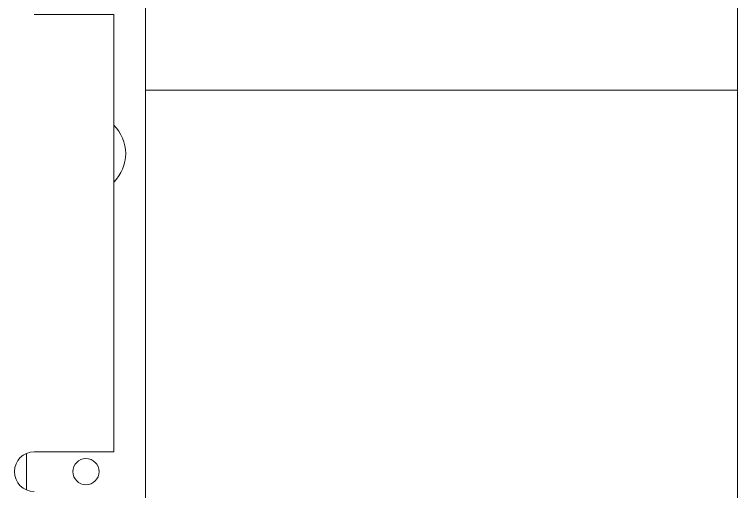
# Model space of a CAD drawing. Extents: x 500 to 100500, y -14500 to 21140.
# Drawn here: x 8834.5 to 8925.5, y -5512.1 to -5452.1 of the extents above; entities that cross this region are included whole.
import ezdxf

# ---------------------------------------------------------------- set-up
doc = ezdxf.new("R2010")
doc.units = 0
doc.layers.get('0').update_dxf_attribs({"linetype": 'CONTINUOUS'})
doc.layers.add('D', color=7, linetype='CONTINUOUS')

# ---------------------------------------------------------------- blocks, each defined once
blk = doc.blocks.new('KZXCVASDF123')
at = {"color": 7, "linetype": 'Continuous', "lineweight": 18}
for p, q in [((-56220.07, -66467.675, 21.357), (-56220.07, -66317.675, 21.357)), ((-56145.57, -66344.675, 21.357), (-56145.57, -66327.675, 21.357)), ((-56234.07, -66335.175, 21.357), (-56224.07, -66335.175, 21.357)), ((-56224.07, -66335.175, 21.357), (-56224.07, -66390.175, 21.357)), ((-56220.07, -66344.675, 21.357), (-56145.57, -66344.675, 21.357)), ((-56145.57, -66344.675, 21.357), (-56145.57, -66440.675, 21.357)), ((-56235.07, -66394.966, 21.357), (-56235.07, -66390.384, 21.357)), ((-56224.07, -66390.175, 21.357), (-56234.07, -66390.175, 21.357))]:
    blk.add_line(p, q, dxfattribs=at)
blk.add_circle((-56227.57, -66392.675, 21.357), 1.65, dxfattribs=at)
for centre, radius, start, end in [((-56227.57, -66352.675, 21.357), 5, 0, 45.573), ((-56227.57, -66352.675, 21.357), 5, 314.427, 0), ((-56234.07, -66392.675, 21.357), 2.5, 90, 270)]:
    blk.add_arc(centre, radius, start, end, dxfattribs=at)

msp = doc.modelspace()

# ---------------------------------------------------------------- block references
at = {"layer": 'D', "color": 1}
msp.add_blockref('KZXCVASDF123', (65071.069, 60883.036, -31.832), dxfattribs=at)

doc.saveas('drawing.dxf')
